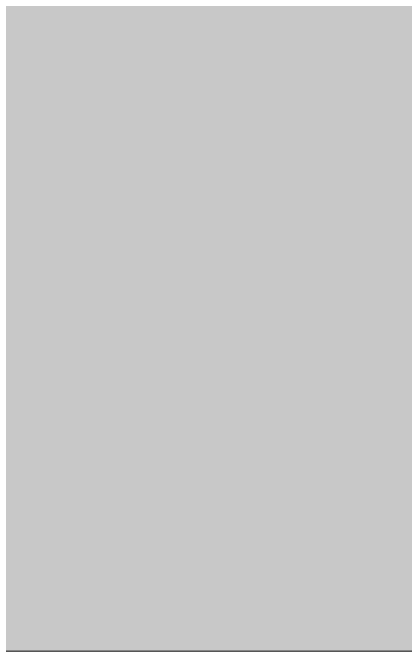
# Model space of a CAD drawing. Header units: inches. Extents: x 224 to 2249, y -2447 to -36.
# Drawn here: x 2186.942202 to 2186.944974, y -1565.669334 to -1565.66483 of the extents above; entities that cross this region are included whole.
import ezdxf

# ---------------------------------------------------------------- set-up
doc = ezdxf.new("R2010")
doc.units = ezdxf.units.IN
doc.header["$MEASUREMENT"] = 0
doc.layers.add('A-GLAZ-CURT', color=52, linetype='Continuous', lineweight=13)
doc.layers.add('A-GLAZ-CWMG', color=51, linetype='Continuous', lineweight=13)

# ---------------------------------------------------------------- blocks, each defined once
blk = doc.blocks.new('System Panel - Glazed 2-5375404-Level 4 CONSTRUCTION')
at = {"layer": 'A-GLAZ-CURT', "lineweight": 9}
blk.add_hatch(color=7, dxfattribs=at).paths.add_polyline_path([(31.7643421, 2.25), (-31.7643421, 2.25), (-31.7643421, 0.25), (31.7643421, 0.25)], flags=0)
at = {"layer": 'A-GLAZ-CURT', "color": 8, "lineweight": 20}
blk.add_line((31.7643421, 0.25), (31.7643421, 2.25), dxfattribs=at)
blk = doc.blocks.new('Rectangular Mullion - 2_5_ x 5_ rectangular-5104493-Level 4 CONSTRUCTION')
at = {"layer": 'A-GLAZ-CWMG', "color": 8, "lineweight": 20}
blk.add_line((-2.5, -2.75), (-2.5, 2.75), dxfattribs=at)

msp = doc.modelspace()

# ---------------------------------------------------------------- block references
at = {"layer": 'A-GLAZ-CURT', "lineweight": 9, "rotation": 269.9999999999988}
msp.add_blockref('System Panel - Glazed 2-5375404-Level 4 CONSTRUCTION', (2186.6895792, -1533.9049923), dxfattribs=at)
at = {"layer": 'A-GLAZ-CWMG', "lineweight": 9, "extrusion": (0, 0, -1), "rotation": 270.0000000000012}
msp.add_blockref('Rectangular Mullion - 2_5_ x 5_ rectangular-5104493-Level 4 CONSTRUCTION', (-2186.6895792, -1568.1693344), dxfattribs=at)

doc.saveas('drawing.dxf')
